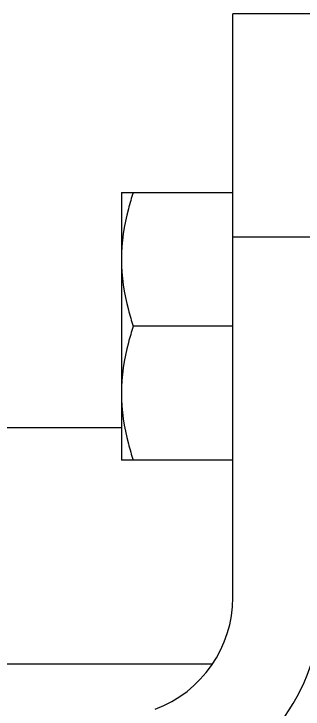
# Model space of a CAD drawing. Extents: x 69728788 to 150676229, y 20333219 to 43663798.
# Drawn here: x 75256179.5 to 75256342.1, y 20696536.6 to 20696927.4 of the extents above; entities that cross this region are included whole.
import ezdxf

# ---------------------------------------------------------------- set-up
doc = ezdxf.new("R2010")
doc.units = 0
doc.header["$LTSCALE"] = 1000
doc.header["$MEASUREMENT"] = 0
doc.layers.get('0').update_dxf_attribs({"linetype": 'CONTINUOUS'})

# ---------------------------------------------------------------- blocks, each defined once
blk = doc.blocks.new('gfhhrryyfd')
at = {"linetype": 'Continuous'}
for p, q in [((3687357.22, -1753578.87), (3687357.22, -1753250.77)), ((3687407.4, -1753250.77), (3687357.22, -1753250.77)), ((3687294.5, -1753351.14), (3687294.5, -1753501.68)), ((3687294.5, -1753351.14), (3687357.22, -1753351.14)), ((3687407.4, -1753376.23), (3687357.22, -1753376.23)), ((3687357.22, -1753426.41), (3687301.22, -1753426.41)), ((3687018.5, -1753483.28), (3687294.5, -1753483.28)), ((3687357.22, -1753501.68), (3687294.5, -1753501.68)), ((3687018.5, -1753616.26), (3687345.21, -1753616.26))]:
    blk.add_line(p, q, dxfattribs=at)
for radius in [66.91, 117.09]:
    blk.add_arc((3687290.31, -1753578.87), radius, 290.3175, 0, dxfattribs=at)
for points, knots in [([(3687301.22, -1753351.14), (3687300.2, -1753354.19), (3687296.49, -1753366.4), (3687294.5, -1753379.22), (3687294.5, -1753388.77)], [0, 0, 0, 0, 0.251892, 1, 1, 1, 1]), ([(3687294.5, -1753388.77), (3687294.5, -1753398.33), (3687296.49, -1753411.14), (3687300.2, -1753423.35), (3687301.22, -1753426.41)], [0, 0, 0, 0, 0.748108, 1, 1, 1, 1]), ([(3687301.22, -1753426.41), (3687300.2, -1753429.46), (3687296.49, -1753441.67), (3687294.5, -1753454.49), (3687294.5, -1753464.04)], [0, 0, 0, 0, 0.251892, 1, 1, 1, 1]), ([(3687294.5, -1753464.04), (3687294.5, -1753473.6), (3687296.49, -1753486.41), (3687300.2, -1753498.63), (3687301.22, -1753501.68)], [0, 0, 0, 0, 0.748108, 1, 1, 1, 1])]:
    blk.add_open_spline(points, degree=3, knots=knots, dxfattribs=at)

msp = doc.modelspace()

# ---------------------------------------------------------------- block references
at = {"lineweight": -3, "xscale": 0.9999959468841553, "yscale": 0.9999959506094456, "zscale": 0.9999959495959999}
msp.add_blockref('gfhhrryyfd', (71568960.34, 22450171.07), dxfattribs=at)

doc.saveas('drawing.dxf')
